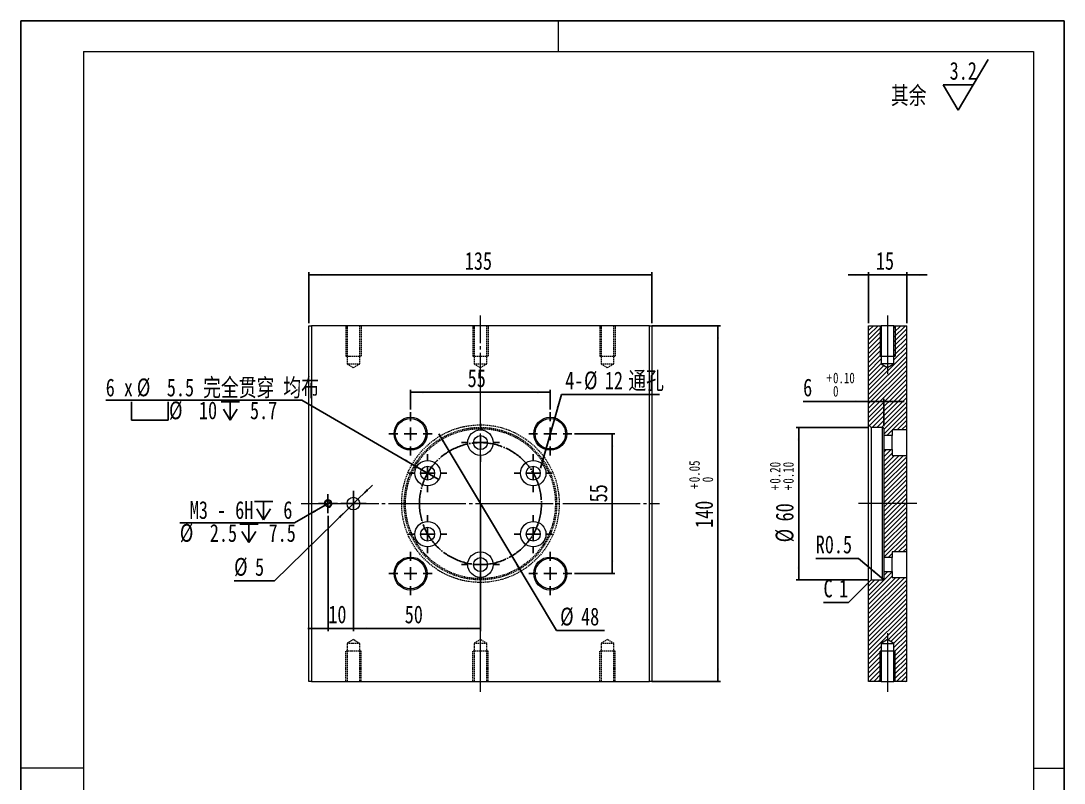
# Model space of a CAD drawing. Header units: millimetres. Extents: x 12 to 1039, y 8 to 1479.
# Drawn here: x 12 to 1039, y 729 to 1479 of the extents above; entities that cross this region are included whole.
import ezdxf

# ---------------------------------------------------------------- set-up
doc = ezdxf.new("R2010")
doc.units = ezdxf.units.MM
for name, pattern in [('SLD-中心线', [34.29, 30.48, -1.27, 1.27, -1.27]), ('SLD-实线', [0]), ('SLD-虚线', [1.905, 1.27, -0.635])]:
    doc.linetypes.add(name, pattern=pattern)
for name, color, linetype in [('SLD-0', 179, 'SLD-实线'), ('中心线层', 1, 'SLD-中心线'), ('图框', 7, 'SLD-实线'), ('标注层', 96, 'SLD-实线')]:
    doc.layers.add(name, color=color, linetype=linetype)
doc.layers.add('粗实线', color=7, linetype='SLD-实线', lineweight=15)
doc.styles.add('SLDTEXTSTYLE0', font='HYSWLONGFANGSONG.TTF', dxfattribs={"bigfont": 'bigfont'})
doc.styles.add('SLDTEXTSTYLE3', font='HYSWLONGFANGSONG.TTF')
doc.dimstyles.new('SLDDIMSTYLE0', dxfattribs={"dimtxt": 17.5, "dimasz": 13, "dimexe": 0, "dimexo": 0.0625, "dimgap": 4.375, "dimtad": 1, "dimdec": 3, "dimlfac": 2, "dimrnd": 1e-09, "dimzin": 12, "dimdsep": 46, "dimtxsty": 'SLDTEXTSTYLE3', "dimsah": 1, "dimcen": 0.09, "dimadec": 0, "dimazin": 3, "dimtfac": 1, "dimtdec": 3, "dimtofl": 0, "dimtmove": 0, "dimatfit": 3, "dimfxl": 0, "dimfrac": 2, "dimtolj": 1, "dimtzin": 12, "dimarcsym": 0})
doc.dimstyles.new('SLDDIMSTYLE1', dxfattribs={"dimtxt": 17.5, "dimasz": 13, "dimexe": 0, "dimexo": 0.0625, "dimgap": 4.375, "dimtad": 0, "dimtih": 1, "dimtoh": 1, "dimdec": 3, "dimlfac": 2, "dimrnd": 1e-09, "dimzin": 12, "dimdsep": 46, "dimtxsty": 'SLDTEXTSTYLE3', "dimsah": 1, "dimcen": 0, "dimadec": 0, "dimazin": 3, "dimtfac": 1, "dimtdec": 3, "dimtmove": 0, "dimatfit": 3, "dimfxl": 0, "dimfrac": 2, "dimtolj": 1, "dimtzin": 12, "dimarcsym": 0})
doc.dimstyles.new('SLDDIMSTYLE2', dxfattribs={"dimtxt": 17.5, "dimasz": 13, "dimexe": 0, "dimexo": 0.0625, "dimgap": 4.375, "dimtad": 1, "dimlfac": 2, "dimrnd": 1e-09, "dimzin": 12, "dimdsep": 46, "dimtxsty": 'SLDTEXTSTYLE3', "dimsah": 1, "dimcen": 0.09, "dimadec": 0, "dimazin": 3, "dimtol": 1, "dimtp": 0.25, "dimtfac": 1, "dimtofl": 0, "dimtmove": 0, "dimatfit": 3, "dimfxl": 0, "dimfrac": 2, "dimtolj": 1, "dimarcsym": 0})
doc.dimstyles.new('SLDDIMSTYLE3', dxfattribs={"dimtxt": 17.5, "dimasz": 13, "dimexe": 0, "dimexo": 0.0625, "dimgap": 4.375, "dimtad": 1, "dimdec": 3, "dimlfac": 2, "dimrnd": 1e-09, "dimzin": 12, "dimdsep": 46, "dimtxsty": 'SLDTEXTSTYLE3', "dimsah": 1, "dimcen": 0.09, "dimadec": 0, "dimazin": 3, "dimtfac": 1, "dimtdec": 3, "dimtmove": 0, "dimatfit": 0, "dimfxl": 0, "dimfrac": 2, "dimtolj": 1, "dimtzin": 12, "dimarcsym": 0})
doc.dimstyles.new('SLDDIMSTYLE4', dxfattribs={"dimtxt": 17.5, "dimasz": 13, "dimexe": 0, "dimexo": 0.0625, "dimgap": 4.375, "dimtad": 0, "dimtih": 1, "dimtoh": 1, "dimdec": 0, "dimlfac": 2, "dimrnd": 1e-09, "dimzin": 12, "dimdsep": 46, "dimtxsty": 'SLDTEXTSTYLE3', "dimblk1": 'NONE', "dimsah": 1, "dimcen": 0, "dimadec": 0, "dimazin": 3, "dimtfac": 1, "dimtdec": 3, "dimtmove": 0, "dimatfit": 3, "dimldrblk": 'NONE', "dimfxl": 0, "dimfrac": 2, "dimtolj": 1, "dimtzin": 12, "dimarcsym": 0})
doc.dimstyles.new('SLDDIMSTYLE5', dxfattribs={"dimtxt": 17.5, "dimasz": 13, "dimexe": 0, "dimexo": 0.0625, "dimgap": 4.375, "dimtad": 0, "dimtih": 1, "dimtoh": 1, "dimdec": 3, "dimlfac": 2, "dimrnd": 1e-09, "dimzin": 12, "dimdsep": 46, "dimtxsty": 'SLDTEXTSTYLE3', "dimsah": 1, "dimcen": 0, "dimadec": 0, "dimazin": 3, "dimtfac": 1, "dimtdec": 3, "dimtmove": 0, "dimatfit": 3, "dimfxl": 0, "dimfrac": 2, "dimtolj": 1, "dimtzin": 12, "dimarcsym": 0})
doc.dimstyles.new('SLDDIMSTYLE6', dxfattribs={"dimtxt": 17.5, "dimasz": 13, "dimexe": 0, "dimexo": 0.0625, "dimgap": 4.375, "dimtad": 1, "dimlfac": 2, "dimrnd": 1e-09, "dimzin": 12, "dimdsep": 46, "dimtxsty": 'SLDTEXTSTYLE3', "dimsah": 1, "dimcen": 0.09, "dimadec": 0, "dimazin": 3, "dimtol": 1, "dimtp": 0.5, "dimtfac": 1, "dimtmove": 0, "dimatfit": 0, "dimfxl": 0, "dimfrac": 2, "dimtolj": 1, "dimtzin": 0, "dimarcsym": 0})
doc.dimstyles.new('SLDDIMSTYLE7', dxfattribs={"dimtxt": 17.5, "dimasz": 13, "dimexe": 0, "dimexo": 0.0625, "dimgap": 4.375, "dimtad": 1, "dimlfac": 2, "dimrnd": 1e-09, "dimzin": 12, "dimdsep": 46, "dimtxsty": 'SLDTEXTSTYLE3', "dimsah": 1, "dimcen": 0.09, "dimadec": 0, "dimazin": 3, "dimtol": 1, "dimtp": 1, "dimtm": -0.5, "dimtfac": 1, "dimtofl": 0, "dimtmove": 0, "dimatfit": 3, "dimfxl": 0, "dimfrac": 2, "dimtolj": 1, "dimtzin": 0, "dimarcsym": 0})
doc.dimstyles.new('SLDDIMSTYLE8', dxfattribs={"dimtxt": 17.5, "dimasz": 13, "dimexe": 0, "dimexo": 0.0625, "dimgap": 4.375, "dimtad": 0, "dimtih": 1, "dimtoh": 1, "dimdec": 3, "dimlfac": 2, "dimrnd": 1e-09, "dimzin": 12, "dimdsep": 46, "dimtxsty": 'SLDTEXTSTYLE3', "dimsah": 1, "dimcen": 0, "dimadec": 0, "dimazin": 3, "dimtfac": 1, "dimtdec": 3, "dimtofl": 0, "dimtmove": 1, "dimatfit": 3, "dimfxl": 0, "dimfrac": 2, "dimtolj": 1, "dimtzin": 12, "dimarcsym": 0})

# ---------------------------------------------------------------- blocks, each defined once
blk = doc.blocks.new('SW_SFSYMBOL_0')
at = {"layer": 'SLD-0', "color": 0}
for p, q in [((8.3, -25), (37.8, 25)), ((8.3, -25), (-6.5, 0)), ((23, 0), (-6.5, 0))]:
    blk.add_line(p, q, dxfattribs=at)
at = {"layer": 'SLD-0', "color": 0, "insert": (0, 22.6), "char_height": 17.5, "attachment_point": 1, "style": 'SLDTEXTSTYLE3'}
blk.add_mtext('3.2', dxfattribs=at)
blk = doc.blocks.new('_D')
at = {"layer": '标注层'}
for p, q in [((339.7, 1001.7), (339.7, 878.9)), ((464.7, 1001.7), (464.7, 878.9)), ((339.7, 881.4), (464.7, 881.4))]:
    blk.add_line(p, q, dxfattribs=at)
for points in [[(339.7, 881.4), (352.7, 880.4), (352.7, 882.4)], [(464.7, 881.4), (451.7, 882.4), (451.7, 880.4)]]:
    blk.add_solid(points, dxfattribs=at)
at = {"layer": '标注层', "insert": (390.2, 904, 0.2), "char_height": 17.5, "attachment_point": 1, "style": 'SLDTEXTSTYLE3'}
blk.add_mtext('50', dxfattribs=at)
blk = doc.blocks.new('_D_1')
at = {"layer": '标注层'}
for p, q in [((433.9, 1055.7), (423.6, 1072.8)), ((433.9, 1055.7), (495.5, 952.7)), ((495.5, 952.7), (539.4, 879.3)), ((539.4, 879.3), (586.7, 879.3))]:
    blk.add_line(p, q, dxfattribs=at)
for points in [[(433.9, 1055.7), (428.1, 1067.3), (426.4, 1066.3)], [(495.5, 952.7), (501.3, 941), (503, 942)]]:
    blk.add_solid(points, dxfattribs=at)
at = {"layer": '标注层', "char_height": 17.5, "attachment_point": 1, "style": 'SLDTEXTSTYLE3'}
for s, insert in [('%%c', (543.1, 901.9, 0.2)), ('48', (563.7, 901.9, 0.2))]:
    blk.add_mtext(s, dxfattribs=dict(at, insert=insert))
blk = doc.blocks.new('_D_2')
at = {"layer": '标注层'}
for p, q in [((395.9, 1096.7), (395.9, 1116.2)), ((533.4, 1113.7), (395.9, 1113.7)), ((533.4, 1096.7), (533.4, 1116.2))]:
    blk.add_line(p, q, dxfattribs=at)
for points in [[(395.9, 1113.7), (408.9, 1112.7), (408.9, 1114.7)], [(533.4, 1113.7), (520.4, 1114.7), (520.4, 1112.7)]]:
    blk.add_solid(points, dxfattribs=at)
at = {"layer": '标注层', "insert": (452.1, 1136.3, 0.2), "char_height": 17.5, "attachment_point": 1, "style": 'SLDTEXTSTYLE3'}
blk.add_mtext('55', dxfattribs=at)
blk = doc.blocks.new('_D_3')
at = {"layer": '标注层'}
for p, q in [((557.2, 1072.9), (596.9, 1072.9)), ((594.4, 1072.9), (594.4, 935.4)), ((557.2, 935.4), (596.9, 935.4))]:
    blk.add_line(p, q, dxfattribs=at)
for points in [[(594.4, 1072.9), (593.4, 1059.9), (595.4, 1059.9)], [(594.4, 935.4), (595.4, 948.4), (593.4, 948.4)]]:
    blk.add_solid(points, dxfattribs=at)
at = {"layer": '标注层', "insert": (571.9, 1005.4, 0.3), "char_height": 17.5, "attachment_point": 1, "rotation": 90, "style": 'SLDTEXTSTYLE3'}
blk.add_mtext('55', dxfattribs=at)
blk = doc.blocks.new('_D_4')
at = {"layer": '标注层'}
for p, q in [((295.9, 1181.7), (295.9, 1231.7)), ((633.4, 1229.2), (295.9, 1229.2)), ((633.4, 1181.7), (633.4, 1231.7))]:
    blk.add_line(p, q, dxfattribs=at)
for points in [[(295.9, 1229.2), (308.9, 1228.2), (308.9, 1230.2)], [(633.4, 1229.2), (620.4, 1230.2), (620.4, 1228.2)]]:
    blk.add_solid(points, dxfattribs=at)
at = {"layer": '标注层', "insert": (449.3, 1251.7, 0.2), "char_height": 17.5, "attachment_point": 1, "style": 'SLDTEXTSTYLE3'}
blk.add_mtext('135', dxfattribs=at)
blk = doc.blocks.new('_D_5')
at = {"layer": '标注层'}
for p, q in [((633.4, 1179.2), (700.9, 1179.2)), ((698.4, 1179.2), (698.4, 829.2)), ((633.4, 829.2), (700.9, 829.2))]:
    blk.add_line(p, q, dxfattribs=at)
for points in [[(698.4, 1179.2), (697.4, 1166.2), (699.4, 1166.2)], [(698.4, 829.2), (699.4, 842.2), (697.4, 842.2)]]:
    blk.add_solid(points, dxfattribs=at)
at = {"layer": '标注层', "attachment_point": 1, "rotation": 90, "style": 'SLDTEXTSTYLE3'}
for s, insert, char_height in [('0.05', (670, 1025.2, 0.3), 10.5), ('0', (683.1, 1025.2, 0.3), 10.5), ('+', (670, 1018.7, 0.3), 10.5), ('140', (675.9, 980.3, 0.3), 17.5)]:
    blk.add_mtext(s, dxfattribs=dict(at, insert=insert, char_height=char_height))
blk = doc.blocks.new('_D_6')
at = {"layer": '标注层'}
for p, q in [((314.7, 992.3), (314.7, 878.9)), ((339.7, 989.2), (339.7, 878.9)), ((314.7, 881.4), (294.7, 881.4)), ((339.7, 881.4), (314.7, 881.4)), ((339.7, 881.4), (359.7, 881.4))]:
    blk.add_line(p, q, dxfattribs=at)
for points in [[(314.7, 881.4), (301.7, 882.4), (301.7, 880.4)], [(339.7, 881.4), (352.7, 880.4), (352.7, 882.4)]]:
    blk.add_solid(points, dxfattribs=at)
at = {"layer": '标注层', "insert": (315, 904, 0.2), "char_height": 17.5, "attachment_point": 1, "style": 'SLDTEXTSTYLE3'}
blk.add_mtext('10', dxfattribs=at)
blk = doc.blocks.new('SW_SYMBOL_HOLE_SPOT')
at = {"layer": '标注层', "color": 0}
for p, q in [((0, 4375), (0, 375)), ((8000, 375), (8000, 4375)), ((0, 375), (8000, 375))]:
    blk.add_line(p, q, dxfattribs=at)
blk = doc.blocks.new('SW_SYMBOL_HOLE_DEPTH')
at = {"layer": '标注层', "color": 0}
for p, q in [((0, 4375), (4000, 4375)), ((500, 2775), (2000, 375)), ((2000, 4375), (2000, 375)), ((3500, 2775), (2000, 375))]:
    blk.add_line(p, q, dxfattribs=at)
blk = doc.blocks.new('_D_7')
at = {"layer": '标注层'}
for p, q in [((288.8, 1105.8), (96, 1105.8)), ((401.9, 1040.4), (288.8, 1105.8)), ((423.6, 1027.9), (401.9, 1040.4))]:
    blk.add_line(p, q, dxfattribs=at)
blk.add_solid([(401.9, 1040.4), (391.2, 1047.8), (390.2, 1046.1)], dxfattribs=at)
at = {"layer": '标注层', "xscale": 0.004511737089201878, "yscale": 0.004511737089201878, "zscale": 0.004511737089201878}
for name, p in [('SW_SYMBOL_HOLE_SPOT', (121.4, 1084.7)), ('SW_SYMBOL_HOLE_DEPTH', (209.5, 1084.7))]:
    blk.add_blockref(name, p, dxfattribs=at)
at = {"layer": '标注层', "char_height": 17.5, "attachment_point": 1}
for s, insert, style in [(' 5.5 \\M+18AAE\\M+19153贯\\M+190FA \\M+18BCF\\M+1957A', (147.2, 1127.2, 0.2), 'SLDTEXTSTYLE0'), ('6 x ', (96, 1127.2, 0.2), 'SLDTEXTSTYLE3'), ('%%c', (126.6, 1127.3, 0.2), 'SLDTEXTSTYLE3'), ('%%c', (158.3, 1104.7, 0.2), 'SLDTEXTSTYLE3'), (' 10 ', (178.8, 1104.7, 0.2), 'SLDTEXTSTYLE3'), (' 5.7', (229, 1104.7, 0.2), 'SLDTEXTSTYLE3')]:
    blk.add_mtext(s, dxfattribs=dict(at, insert=insert, style=style))
blk = doc.blocks.new('_NONE')
blk = doc.blocks.new('_D_8')
at = {"layer": '标注层'}
for p, q in [((537.5, 1087.4), (544.3, 1111.6)), ((544.3, 1111.6), (640.8, 1111.6)), ((529.4, 1058.5), (537.5, 1087.4)), ((529.4, 1058.5), (523.9, 1039.2))]:
    blk.add_line(p, q, dxfattribs=at)
for points in [[(537.5, 1087.4), (542, 1099.6), (540.1, 1100.1)], [(529.4, 1058.5), (524.9, 1046.2), (526.8, 1045.7)]]:
    blk.add_solid(points, dxfattribs=at)
at = {"layer": '标注层', "char_height": 17.5, "attachment_point": 1}
for s, insert, style in [('4-', (548.1, 1134.1, 0.2), 'SLDTEXTSTYLE3'), ('%%c', (566.6, 1134.2, 0.2), 'SLDTEXTSTYLE3'), ('12', (587.1, 1134.1, 0.2), 'SLDTEXTSTYLE3'), ('\\M+192CA\\M+18D45', (610.2, 1134.1, 0.2), 'SLDTEXTSTYLE0')]:
    blk.add_mtext(s, dxfattribs=dict(at, insert=insert, style=style))
blk = doc.blocks.new('_D_9')
at = {"layer": '标注层'}
for p, q in [((344.2, 1008.5), (358.5, 1022.5)), ((344.2, 1008.5), (335.2, 999.8)), ((335.2, 999.8), (262, 928.2)), ((262, 928.2), (222.3, 928.2))]:
    blk.add_line(p, q, dxfattribs=at)
for points in [[(344.2, 1008.5), (354.2, 1016.9), (352.8, 1018.4)], [(335.2, 999.8), (325.2, 991.4), (326.6, 990)]]:
    blk.add_solid(points, dxfattribs=at)
at = {"layer": '标注层', "char_height": 17.5, "attachment_point": 1, "style": 'SLDTEXTSTYLE3'}
for s, insert in [('%%c', (222.3, 950.8, 0.2)), ('5', (242.9, 950.7, 0.2))]:
    blk.add_mtext(s, dxfattribs=dict(at, insert=insert))
blk = doc.blocks.new('_D_10')
at = {"layer": '标注层'}
for p, q in [((312, 1002.6), (281.7, 985.2)), ((317.4, 1005.7), (312, 1002.6)), ((281.7, 985.2), (168.9, 985.2))]:
    blk.add_line(p, q, dxfattribs=at)
blk.add_solid([(312, 1002.6), (300.2, 997), (301.2, 995.3)], dxfattribs=at)
at = {"layer": '标注层', "xscale": 0.004511737089201878, "yscale": 0.004511737089201878, "zscale": 0.004511737089201878}
for p in [(242.3, 986.7), (227.8, 964.1)]:
    blk.add_blockref('SW_SYMBOL_HOLE_DEPTH', p, dxfattribs=at)
at = {"layer": '标注层', "char_height": 17.5, "attachment_point": 1, "style": 'SLDTEXTSTYLE3'}
for s, insert in [(' M3 - 6H ', (169.8, 1006.7, 0.2)), (' 6', (261.8, 1006.7, 0.2)), ('%%c', (168.9, 984.2, 0.2)), (' 2.5 ', (189.5, 984.1, 0.2)), (' 7.5', (247.3, 984.1, 0.2))]:
    blk.add_mtext(s, dxfattribs=dict(at, insert=insert))
blk = doc.blocks.new('SW_CENTERMARKSYMBOL_0')
at = {"layer": 'SLD-0', "color": 0}
for p, q in [((0, 12.5), (0, 18.75)), ((-12.5, 0), (-18.75, 0)), ((0, 0), (-6.25, 0)), ((0, 0), (0, 6.25)), ((0, 0), (0, -6.25)), ((0, 0), (6.25, 0)), ((12.5, 0), (18.75, 0)), ((0, -12.5), (0, -18.75))]:
    blk.add_line(p, q, dxfattribs=at)
blk = doc.blocks.new('SW_CENTERMARKSYMBOL_1')
at = {"layer": 'SLD-0', "color": 0}
for p, q in [((0, 12.5), (0, 18.75)), ((-12.5, 0), (-18.75, 0)), ((0, 0), (-6.25, 0)), ((0, 0), (0, 6.25)), ((0, 0), (0, -6.25)), ((0, 0), (6.25, 0)), ((12.5, 0), (18.75, 0)), ((0, -12.5), (0, -18.75))]:
    blk.add_line(p, q, dxfattribs=at)
blk = doc.blocks.new('SW_CENTERMARKSYMBOL_2')
at = {"layer": 'SLD-0', "color": 0}
for p, q in [((0, 12.5), (0, 18.75)), ((-12.5, 0), (-18.75, 0)), ((0, 0), (-6.25, 0)), ((0, 0), (0, 6.25)), ((0, 0), (0, -6.25)), ((0, 0), (6.25, 0)), ((12.5, 0), (18.75, 0)), ((0, -12.5), (0, -18.75))]:
    blk.add_line(p, q, dxfattribs=at)
blk = doc.blocks.new('SW_CENTERMARKSYMBOL_3')
at = {"layer": 'SLD-0', "color": 0}
for p, q in [((0, 12.5), (0, 18.75)), ((-12.5, 0), (-18.75, 0)), ((0, 0), (-6.25, 0)), ((0, 0), (0, 6.25)), ((0, 0), (0, -6.25)), ((0, 0), (6.25, 0)), ((12.5, 0), (18.75, 0)), ((0, -12.5), (0, -18.75))]:
    blk.add_line(p, q, dxfattribs=at)
blk = doc.blocks.new('SW_CENTERMARKSYMBOL_4')
at = {"layer": 'SLD-0', "color": 0}
for p, q in [((0, 12.5), (0, 18.75)), ((-12.5, 0), (-18.75, 0)), ((0, 0), (-6.25, 0)), ((0, 0), (0, 6.25)), ((0, 0), (0, -6.25)), ((0, 0), (6.25, 0)), ((12.5, 0), (18.75, 0)), ((0, -12.5), (0, -18.75))]:
    blk.add_line(p, q, dxfattribs=at)
blk = doc.blocks.new('SW_CENTERMARKSYMBOL_5')
at = {"layer": 'SLD-0', "color": 0}
for p, q in [((0, 12.5), (0, 18.75)), ((-12.5, 0), (-18.75, 0)), ((0, 0), (-6.25, 0)), ((0, 0), (0, 6.25)), ((0, 0), (0, -6.25)), ((0, 0), (6.25, 0)), ((12.5, 0), (18.75, 0)), ((0, -12.5), (0, -18.75))]:
    blk.add_line(p, q, dxfattribs=at)
blk = doc.blocks.new('SW_CENTERMARKSYMBOL_6')
at = {"layer": 'SLD-0', "color": 0}
for p, q in [((0, 12.5), (0, 21.25)), ((-12.5, 0), (-21.25, 0)), ((0, 0), (-6.25, 0)), ((0, 0), (0, 6.25)), ((0, 0), (0, -6.25)), ((0, 0), (6.25, 0)), ((12.5, 0), (21.25, 0)), ((0, -12.5), (0, -21.25))]:
    blk.add_line(p, q, dxfattribs=at)
blk = doc.blocks.new('SW_CENTERMARKSYMBOL_7')
at = {"layer": 'SLD-0', "color": 0}
for p, q in [((0, 12.5), (0, 21.25)), ((-12.5, 0), (-21.25, 0)), ((0, 0), (-6.25, 0)), ((0, 0), (0, 6.25)), ((0, 0), (0, -6.25)), ((0, 0), (6.25, 0)), ((12.5, 0), (21.25, 0)), ((0, -12.5), (0, -21.25))]:
    blk.add_line(p, q, dxfattribs=at)
blk = doc.blocks.new('SW_CENTERMARKSYMBOL_8')
at = {"layer": 'SLD-0', "color": 0}
for p, q in [((0, 12.5), (0, 21.25)), ((-12.5, 0), (-21.25, 0)), ((0, 0), (-6.25, 0)), ((0, 0), (0, 6.25)), ((0, 0), (0, -6.25)), ((0, 0), (6.25, 0)), ((12.5, 0), (21.25, 0)), ((0, -12.5), (0, -21.25))]:
    blk.add_line(p, q, dxfattribs=at)
blk = doc.blocks.new('SW_CENTERMARKSYMBOL_9')
at = {"layer": 'SLD-0', "color": 0}
for p, q in [((0, 12.5), (0, 21.25)), ((-12.5, 0), (-21.25, 0)), ((0, 0), (-6.25, 0)), ((0, 0), (0, 6.25)), ((0, 0), (0, -6.25)), ((0, 0), (6.25, 0)), ((12.5, 0), (21.25, 0)), ((0, -12.5), (0, -21.25))]:
    blk.add_line(p, q, dxfattribs=at)
blk = doc.blocks.new('SW_CENTERMARKSYMBOL_10')
at = {"layer": 'SLD-0', "color": 0}
for p, q in [((0, 6.25), (0, 12.5)), ((-6.25, 0), (-12.5, 0)), ((0, 0), (-6.25, 0)), ((0, 0), (0, 6.25)), ((0, 0), (0, -6.25)), ((0, 0), (6.25, 0)), ((6.25, 0), (12.5, 0)), ((0, -6.25), (0, -12.5))]:
    blk.add_line(p, q, dxfattribs=at)
blk = doc.blocks.new('SW_CENTERMARKSYMBOL_11')
at = {"layer": 'SLD-0', "color": 0}
for p, q in [((-6.25, 0), (-9.375, 0)), ((0, 0), (-6.25, 0)), ((0, 6.25), (0, 9.375)), ((0, 0), (0, 6.25)), ((0, 0), (0, -6.25)), ((0, 0), (6.25, 0)), ((6.25, 0), (9.375, 0)), ((0, -6.25), (0, -9.375))]:
    blk.add_line(p, q, dxfattribs=at)
blk = doc.blocks.new('_D_11')
at = {"layer": '标注层'}
for p, q in [((846.6, 1229.2), (826.6, 1229.2)), ((846.6, 1181.7), (846.6, 1231.7)), ((846.6, 1229.2), (884.1, 1229.2)), ((884.1, 1181.7), (884.1, 1231.7)), ((884.1, 1229.2), (904.1, 1229.2))]:
    blk.add_line(p, q, dxfattribs=at)
for points in [[(846.6, 1229.2), (833.6, 1230.2), (833.6, 1228.2)], [(884.1, 1229.2), (897.1, 1228.2), (897.1, 1230.2)]]:
    blk.add_solid(points, dxfattribs=at)
at = {"layer": '标注层', "insert": (853.8, 1251.7, 0.2), "char_height": 17.5, "attachment_point": 1, "style": 'SLDTEXTSTYLE3'}
blk.add_mtext('15', dxfattribs=at)
blk = doc.blocks.new('_D_12')
at = {"layer": '标注层'}
for p, q in [((846.6, 1104.7), (782.2, 1104.7)), ((861.6, 1104.7), (846.6, 1104.7)), ((861.6, 1080.4), (861.6, 1107.2)), ((861.6, 1104.7), (881.6, 1104.7))]:
    blk.add_line(p, q, dxfattribs=at)
for points in [[(846.6, 1104.7), (833.6, 1105.7), (833.6, 1103.7)], [(861.6, 1104.7), (874.6, 1103.7), (874.6, 1105.7)]]:
    blk.add_solid(points, dxfattribs=at)
at = {"layer": '标注层', "attachment_point": 1, "style": 'SLDTEXTSTYLE3'}
for s, insert, char_height in [('+', (805.2, 1133.1, 0.2), 10.5), ('0.10', (811.6, 1133.1, 0.2), 10.5), ('6', (782.2, 1127.2, 0.2), 17.5), ('0', (811.6, 1120, 0.2), 10.5)]:
    blk.add_mtext(s, dxfattribs=dict(at, insert=insert, char_height=char_height))
blk = doc.blocks.new('_D_13')
at = {"layer": '标注层'}
for p, q in [((846.6, 1079.2), (775.3, 1079.2)), ((777.8, 1079.2), (777.8, 929.2)), ((846.6, 929.2), (775.3, 929.2))]:
    blk.add_line(p, q, dxfattribs=at)
for points in [[(777.8, 1079.2), (776.8, 1066.2), (778.8, 1066.2)], [(777.8, 929.2), (778.8, 942.2), (776.8, 942.2)]]:
    blk.add_solid(points, dxfattribs=at)
at = {"layer": '标注层', "attachment_point": 1, "rotation": 90, "style": 'SLDTEXTSTYLE3'}
for s, insert, char_height in [('0.20', (749.4, 1023.8, 0.3), 10.5), ('0.10', (762.4, 1023.8, 0.3), 10.5), ('+', (749.4, 1017.3, 0.3), 10.5), ('+', (762.4, 1017.3, 0.3), 10.5), ('60', (755.2, 986.7, 0.3), 17.5), ('%%c', (755.1, 966.1, 0.3), 17.5)]:
    blk.add_mtext(s, dxfattribs=dict(at, insert=insert, char_height=char_height))
blk = doc.blocks.new('_D_14')
at = {"layer": '标注层'}
for p, q in [((836.7, 950.2), (794.6, 950.2)), ((861.3, 929.6), (836.7, 950.2))]:
    blk.add_line(p, q, dxfattribs=at)
blk.add_solid([(861.3, 929.6), (852, 938.7), (850.7, 937.2)], dxfattribs=at)
at = {"layer": '标注层', "insert": (794.6, 972.8, 0.2), "char_height": 17.5, "attachment_point": 1, "style": 'SLDTEXTSTYLE3'}
blk.add_mtext('R0.5', dxfattribs=at)
blk = doc.blocks.new('SW_CHAMFER_DIMENSION_0')
at = {"layer": '标注层', "color": 0}
for p, q in [((44.3, 19.8), (24.5, 0)), ((24.5, 0), (0, 0))]:
    blk.add_line(p, q, dxfattribs=at)
at = {"layer": '标注层', "color": 0, "char_height": 17.5, "attachment_point": 1, "style": 'SLDTEXTSTYLE3'}
for s, insert in [('C', (0, 22.6, 0.2)), ('1', (15.3, 22.6, 0.2))]:
    blk.add_mtext(s, dxfattribs=dict(at, insert=insert))

msp = doc.modelspace()

# ---------------------------------------------------------------- hatches: boundary and pattern name
at = {"linetype": 'SLD-实线', "lineweight": 0}
h = msp.add_hatch(dxfattribs=at)
h.set_pattern_fill('ANSI31', style=0)
edge = h.paths.add_edge_path(flags=0)
edge.add_line((871.5838, 1141.67517), (865.3338, 1137.91979))
edge.add_line((865.3338, 1137.91979), (859.0838, 1141.67517))
edge.add_line((859.0838, 1141.67517), (859.0838, 1179.17517))
edge.add_line((859.0838, 1179.17517), (846.5838, 1179.17517))
edge.add_line((846.5838, 1179.17517), (846.5838, 1081.67517))
edge.add_line((846.5838, 1081.67517), (849.0838, 1079.17517))
edge.add_line((849.0838, 1079.17517), (860.3338, 1079.17517))
edge.add_arc((860.3338, 1077.92517), 1.25, 0, 90, ccw=False)
edge.add_line((861.5838, 1077.92517), (861.5838, 1071.05017))
edge.add_line((861.5838, 1071.05017), (869.8338, 1071.05017))
edge.add_line((869.8338, 1071.05017), (869.8338, 1076.67517))
edge.add_line((869.8338, 1076.67517), (884.0838, 1076.67517))
edge.add_line((884.0838, 1076.67517), (884.0838, 1179.17517))
edge.add_line((884.0838, 1179.17517), (871.5838, 1179.17517))
edge.add_line((871.5838, 1179.17517), (871.5838, 1141.67517))
h = msp.add_hatch(dxfattribs=at)
h.set_pattern_fill('ANSI31', style=0)
h.paths.add_polyline_path([(869.8338, 951.05017), (869.8338, 956.67517), (884.0838, 956.67517), (884.0838, 1051.67517), (869.8338, 1051.67517), (869.8338, 1057.30017), (861.5838, 1057.30017), (861.5838, 951.05017)], flags=0)
h = msp.add_hatch(dxfattribs=at)
h.set_pattern_fill('ANSI31', style=0)
edge = h.paths.add_edge_path(flags=0)
edge.add_line((884.0838, 829.17517), (884.0838, 931.67517))
edge.add_line((884.0838, 931.67517), (869.8338, 931.67517))
edge.add_line((869.8338, 931.67517), (869.8338, 937.30017))
edge.add_line((869.8338, 937.30017), (861.5838, 937.30017))
edge.add_line((861.5838, 937.30017), (861.5838, 930.42517))
edge.add_arc((860.3338, 930.42517), 1.25, 270, 360, ccw=False)
edge.add_line((860.3338, 929.17517), (849.0838, 929.17517))
edge.add_line((849.0838, 929.17517), (846.5838, 926.67517))
edge.add_line((846.5838, 926.67517), (846.5838, 829.17517))
edge.add_line((846.5838, 829.17517), (859.0838, 829.17517))
edge.add_line((859.0838, 829.17517), (859.0838, 866.67517))
edge.add_line((859.0838, 866.67517), (865.3338, 870.43055))
edge.add_line((865.3338, 870.43055), (871.5838, 866.67517))
edge.add_line((871.5838, 866.67517), (871.5838, 829.17517))
edge.add_line((871.5838, 829.17517), (884.0838, 829.17517))

# ---------------------------------------------------------------- linework, layer by layer
at = {"color": 7, "linetype": 'SLD-实线', "lineweight": 15}
for p, q in [((295.94233, 829.17517), (295.94233, 1179.17517)), ((295.94233, 1179.17517), (298.44233, 1179.17517)), ((298.44233, 1179.17517), (298.44233, 829.17517)), ((630.94234, 1179.17517), (298.44233, 1179.17517)), ((630.94234, 829.17517), (630.94234, 1179.17517)), ((630.94234, 1179.17517), (633.44234, 1179.17517)), ((633.44234, 1179.17517), (633.44234, 829.17517)), ((846.5838, 1081.67517), (846.5838, 1179.17517)), ((846.5838, 1179.17517), (859.0838, 1179.17517)), ((859.0838, 1179.17517), (859.0838, 1141.67517)), ((871.5838, 1179.17517), (859.0838, 1179.17517)), ((871.5838, 1141.67517), (871.5838, 1179.17517)), ((871.5838, 1179.17517), (884.0838, 1179.17517)), ((884.0838, 1076.67517), (884.0838, 1179.17517)), ((859.0838, 1141.67517), (865.3338, 1137.91979)), ((871.5838, 1141.67517), (859.0838, 1141.67517)), ((865.3338, 1137.91979), (871.5838, 1141.67517)), ((846.5838, 1081.67517), (849.0838, 1079.17517)), ((846.5838, 926.67517), (846.5838, 1081.67517)), ((860.3338, 1079.17517), (849.0838, 1079.17517)), ((849.0838, 1079.17517), (849.0838, 929.17517)), ((860.3338, 929.17517), (860.3338, 1079.17517)), ((861.5838, 1077.92517), (861.5838, 1071.05017)), ((869.8338, 1071.05017), (861.5838, 1071.05017)), ((861.5838, 1071.05017), (861.5838, 1057.30017)), ((884.0838, 1076.67517), (869.8338, 1076.67517)), ((869.8338, 1076.67517), (869.8338, 1071.05017)), ((869.8338, 1057.30017), (869.8338, 1071.05017)), ((884.0838, 1051.67517), (884.0838, 1076.67517)), ((861.5838, 1057.30017), (869.8338, 1057.30017)), ((861.5838, 1057.30017), (861.5838, 951.05017)), ((869.8338, 1057.30017), (869.8338, 1051.67517)), ((869.8338, 1051.67517), (884.0838, 1051.67517)), ((884.0838, 956.67517), (884.0838, 1051.67517)), ((884.0838, 956.67517), (869.8338, 956.67517)), ((869.8338, 956.67517), (869.8338, 951.05017)), ((884.0838, 931.67517), (884.0838, 956.67517)), ((861.5838, 951.05017), (861.5838, 937.30017)), ((869.8338, 951.05017), (861.5838, 951.05017)), ((869.8338, 937.30017), (869.8338, 951.05017)), ((861.5838, 937.30017), (861.5838, 930.42517)), ((861.5838, 937.30017), (869.8338, 937.30017)), ((869.8338, 937.30017), (869.8338, 931.67517)), ((849.0838, 929.17517), (846.5838, 926.67517)), ((846.5838, 829.17517), (846.5838, 926.67517)), ((849.0838, 929.17517), (860.3338, 929.17517)), ((869.8338, 931.67517), (884.0838, 931.67517)), ((884.0838, 829.17517), (884.0838, 931.67517)), ((865.3338, 870.43055), (859.0838, 866.67517)), ((859.0838, 866.67517), (859.0838, 829.17517)), ((859.0838, 866.67517), (871.5838, 866.67517)), ((871.5838, 866.67517), (865.3338, 870.43055)), ((871.5838, 829.17517), (871.5838, 866.67517)), ((298.44233, 829.17517), (295.94233, 829.17517)), ((298.44233, 829.17517), (630.94234, 829.17517)), ((633.44234, 829.17517), (630.94234, 829.17517)), ((859.0838, 829.17517), (846.5838, 829.17517)), ((859.0838, 829.17517), (871.5838, 829.17517)), ((884.0838, 829.17517), (871.5838, 829.17517))]:
    msp.add_line(p, q, dxfattribs=at)
at = {"color": 7, "linetype": 'SLD-虚线', "lineweight": 0}
for p, q in [((332.19233, 1179.17517), (332.19233, 1149.17517)), ((333.44234, 1179.17517), (333.44234, 1141.67517)), ((345.94234, 1141.67517), (345.94234, 1179.17517)), ((347.19233, 1179.17517), (347.19233, 1149.17517)), ((457.19233, 1179.17517), (457.19233, 1149.17517)), ((458.44233, 1179.17517), (458.44233, 1141.67517)), ((470.94233, 1141.67517), (470.94233, 1179.17517)), ((472.19233, 1179.17517), (472.19233, 1149.17517)), ((582.19233, 1179.17517), (582.19233, 1149.17517)), ((583.44233, 1179.17517), (583.44233, 1141.67517)), ((595.94233, 1141.67517), (595.94233, 1179.17517)), ((597.19233, 1179.17517), (597.19233, 1149.17517)), ((332.19233, 1149.17517), (347.19233, 1149.17517)), ((333.44234, 1141.67517), (345.94234, 1141.67517)), ((333.44234, 1141.67517), (339.69233, 1137.91978)), ((339.69233, 1137.91978), (345.94234, 1141.67517)), ((457.19233, 1149.17517), (472.19233, 1149.17517)), ((458.44233, 1141.67517), (470.94233, 1141.67517)), ((458.44233, 1141.67517), (464.69233, 1137.91978)), ((464.69233, 1137.91978), (470.94233, 1141.67517)), ((582.19233, 1149.17517), (597.19233, 1149.17517)), ((583.44233, 1141.67517), (595.94233, 1141.67517)), ((583.44233, 1141.67517), (589.69234, 1137.91978)), ((589.69234, 1137.91978), (595.94233, 1141.67517)), ((339.69233, 870.43055), (333.44234, 866.67517)), ((345.94234, 866.67517), (333.44234, 866.67517)), ((333.44234, 866.67517), (333.44234, 829.17517)), ((345.94234, 866.67517), (339.69233, 870.43055)), ((345.94234, 829.17517), (345.94234, 866.67517)), ((464.69233, 870.43055), (458.44233, 866.67517)), ((470.94233, 866.67517), (458.44233, 866.67517)), ((458.44233, 866.67517), (458.44233, 829.17517)), ((470.94233, 866.67517), (464.69233, 870.43055)), ((470.94233, 829.17517), (470.94233, 866.67517)), ((589.69234, 870.43055), (583.44233, 866.67517)), ((595.94233, 866.67517), (583.44233, 866.67517)), ((583.44233, 866.67517), (583.44233, 829.17517)), ((595.94233, 866.67517), (589.69234, 870.43055)), ((595.94233, 829.17517), (595.94233, 866.67517)), ((332.19233, 829.17517), (332.19233, 859.17517)), ((347.19233, 859.17517), (332.19233, 859.17517)), ((347.19233, 829.17517), (347.19233, 859.17517)), ((457.19233, 829.17517), (457.19233, 859.17517)), ((472.19233, 859.17517), (457.19233, 859.17517)), ((472.19233, 829.17517), (472.19233, 859.17517)), ((582.19233, 829.17517), (582.19233, 859.17517)), ((597.19233, 859.17517), (582.19233, 859.17517)), ((597.19233, 829.17517), (597.19233, 859.17517))]:
    msp.add_line(p, q, dxfattribs=at)
at = {"color": 7, "linetype": 'SLD-实线', "lineweight": 0}
for p, q in [((857.8338, 1179.17517), (857.8338, 1149.17517)), ((857.8338, 1179.17517), (857.8338, 1149.17517)), ((872.8338, 1179.17517), (872.8338, 1149.17517)), ((872.8338, 1179.17517), (872.8338, 1149.17517)), ((857.8338, 1149.17517), (872.8338, 1149.17517)), ((857.8338, 1149.17517), (872.8338, 1149.17517)), ((857.8338, 829.17517), (857.8338, 859.17517)), ((872.8338, 859.17517), (857.8338, 859.17517)), ((857.8338, 829.17517), (857.8338, 859.17517)), ((872.8338, 859.17517), (857.8338, 859.17517)), ((872.8338, 829.17517), (872.8338, 859.17517)), ((872.8338, 829.17517), (872.8338, 859.17517))]:
    msp.add_line(p, q, dxfattribs=at)
at = {"color": 7, "linetype": 'SLD-中心线', "lineweight": 0, "ltscale": 2.5}
msp.add_line((894.0838, 1004.17517), (836.5838, 1004.17517), dxfattribs=at)
at = {"color": 7, "linetype": 'SLD-实线', "lineweight": 15}
for centre, radius in [((395.94233, 1072.92517), 16.25), ((533.44233, 1072.92517), 16.25), ((395.94233, 1072.92517), 15), ((533.44233, 1072.92517), 15), ((464.69233, 1064.17517), 12.5), ((464.69233, 1064.17517), 6.875), ((412.73081, 1034.17517), 12.5), ((412.73081, 1034.17517), 6.875), ((516.65386, 1034.17517), 12.5), ((516.65386, 1034.17517), 6.875), ((314.69233, 1004.17517), 3.125), ((339.69233, 1004.17517), 6.25), ((412.73081, 974.17517), 12.5), ((516.65386, 974.17517), 12.5), ((412.73081, 974.17517), 6.875), ((516.65386, 974.17517), 6.875), ((464.69233, 944.17517), 12.5), ((395.94233, 935.42517), 16.25), ((395.94233, 935.42517), 15), ((464.69233, 944.17517), 6.875), ((533.44233, 935.42517), 16.25), ((533.44233, 935.42517), 15)]:
    msp.add_circle(centre, radius, dxfattribs=at)
at = {"color": 7, "linetype": 'SLD-虚线', "lineweight": 0}
for radius in [77.5, 75, 73.75]:
    msp.add_circle((464.69233, 1004.17517), radius, dxfattribs=at)
at = {"color": 7, "linetype": 'SLD-实线', "lineweight": 15}
for centre, start, end in [((860.3338, 1077.92517), 0, 90), ((860.3338, 930.42517), 270, 0)]:
    msp.add_arc(centre, 1.25, start, end, dxfattribs=at)
at = {"color": 7, "linetype": 'SLD-实线', "lineweight": 0}
msp.add_arc((314.69233, 1004.17517), 3.75, 255, 195, dxfattribs=at)
at = {"layer": 'SLD-0', "linetype": 'SLD-中心线', "lineweight": 0, "ltscale": 2.5}
for p, q in [((464.69233, 819.17517), (464.69233, 1189.17517)), ((865.3338, 1189.17517), (865.3338, 1131.67517)), ((288.44233, 1004.17517), (640.94233, 1004.17517)), ((865.3338, 876.67517), (865.3338, 819.17517))]:
    msp.add_line(p, q, dxfattribs=at)
at = {"layer": '中心线层', "linetype": 'SLD-中心线'}
msp.add_circle((464.69233, 1004.17517), 60, dxfattribs=at)
at = {"layer": '图框'}
for p, q in [((12.5, 1479), (1039, 1479)), ((12.5, 1479), (12.5, 7.5)), ((1039, 1479), (1039, 7.5))]:
    msp.add_line(p, q, dxfattribs=at)
at = {"layer": '粗实线'}
for p, q in [((541.5, 1449), (541.5, 1479)), ((74, 1449), (1009, 1449)), ((74, 1449), (74, 39)), ((1009, 1449), (1009, 39)), ((74, 744), (12.5, 744)), ((1009, 744), (1039, 744))]:
    msp.add_line(p, q, dxfattribs=at)

# ---------------------------------------------------------------- block references
at = {"layer": 'SLD-0'}
for name, p in [('SW_SFSYMBOL_0', (926.35097, 1416.02585)), ('SW_CENTERMARKSYMBOL_6', (395.94233, 1072.92517)), ('SW_CENTERMARKSYMBOL_7', (533.44233, 1072.92517)), ('SW_CENTERMARKSYMBOL_5', (464.69233, 1064.17517)), ('SW_CENTERMARKSYMBOL_4', (412.73081, 1034.17517)), ('SW_CENTERMARKSYMBOL_0', (516.65386, 1034.17517)), ('SW_CENTERMARKSYMBOL_10', (339.69233, 1004.17517)), ('SW_CENTERMARKSYMBOL_11', (314.69233, 1004.17517)), ('SW_CENTERMARKSYMBOL_3', (412.73081, 974.17517)), ('SW_CENTERMARKSYMBOL_1', (516.65386, 974.17517)), ('SW_CENTERMARKSYMBOL_8', (395.94233, 935.42517)), ('SW_CENTERMARKSYMBOL_2', (464.69233, 944.17517)), ('SW_CENTERMARKSYMBOL_9', (533.44233, 935.42517))]:
    msp.add_blockref(name, p, dxfattribs=at)
at = {"layer": '标注层'}
msp.add_blockref('SW_CHAMFER_DIMENSION_0', (802.2636, 906.90396), dxfattribs=at)

# ---------------------------------------------------------------- texts
at = {"layer": 'SLD-0', "insert": (868.57233, 1414.51058), "char_height": 17.5, "attachment_point": 1, "style": 'SLDTEXTSTYLE0'}
msp.add_mtext('\\M+191B4\\M+1975D', dxfattribs=at)

# ---------------------------------------------------------------- dimensions: what is measured, and where the dimension line sits
at = {"layer": '标注层'}
for base, p1, p2, dimstyle, picture, middle in [((295.94233, 1229.17517), (633.44233, 1179.17517), (295.94233, 1179.17517), 'SLDDIMSTYLE0', '_D_4', (464.69233, 1229.17517)), ((884.0838, 1229.17517), (846.5838, 1179.17517), (884.0838, 1179.17517), 'SLDDIMSTYLE3', '_D_11', (865.3338, 1229.17517)), ((846.5838, 1104.66499), (861.5838, 1077.92517), (846.5838, 1179.17517), 'SLDDIMSTYLE6', '_D_12', (806.12521, 1104.66499)), ((395.94233, 1113.70799), (533.44233, 1094.17517), (395.94233, 1094.17517), 'SLDDIMSTYLE0', '_D_2', (463.58374, 1113.70799)), ((464.69233, 881.44278), (339.69233, 1004.17517), (464.69233, 1004.17517), 'SLDDIMSTYLE0', '_D', (401.69095, 881.44278)), ((314.69233, 881.44278), (339.69233, 991.67517), (314.69233, 994.80017), 'SLDDIMSTYLE3', '_D_6', (326.46939, 881.44278))]:
    dim = msp.add_linear_dim(base=base, p1=p1, p2=p2, dimstyle=dimstyle, dxfattribs=at)
    dim.commit()
    dim.dimension.update_dxf_attribs({"geometry": picture, "text_midpoint": middle, "dimtype": 160})
for base, p1, p2, dimstyle, picture, middle in [((698.41099, 829.17517), (630.94233, 1179.17517), (630.94233, 829.17517), 'SLDDIMSTYLE2', '_D_5', (698.41099, 1011.95724)), ((594.4259, 935.42517), (554.69233, 1072.92517), (554.69233, 935.42517), 'SLDDIMSTYLE0', '_D_3', (594.4259, 1016.93539))]:
    dim = msp.add_linear_dim(base=base, p1=p1, p2=p2, angle=90, dimstyle=dimstyle, dxfattribs=at)
    dim.commit()
    dim.dimension.update_dxf_attribs({"geometry": picture, "text_midpoint": middle, "dimtype": 160})
for p1, p2, text, picture, middle in [((423.55414, 1027.92172), (401.90748, 1040.42861), '<> x %%c 5.5 完全贯穿 均布\\P{\\fGDT;v}%%c 10 {\\fGDT;x} 5.7\\P', '_D_7', (190.54783, 1104.68485)), ((317.40053, 1005.73443), (311.98414, 1002.6159), ' M3 - 6H {\\fGDT;x} 6\\P%%c 2.5 {\\fGDT;x} 7.5\\P', '_D_10', (223.4518, 984.1147))]:
    dim = msp.add_diameter_dim_2p(p1=p1, p2=p2, text=text, dimstyle='SLDDIMSTYLE4', override={"dimpost": '<>'}, dxfattribs=at)
    dim.commit()
    dim.dimension.update_dxf_attribs({"geometry": picture, "text_midpoint": middle, "dimtype": 163})
dim = msp.add_diameter_dim_2p(p1=(537.51498, 1087.3617), p2=(529.36969, 1058.48863), text='4-<>通孔', dimstyle='SLDDIMSTYLE5', dxfattribs=at)
dim.commit()
dim.dimension.update_dxf_attribs({"geometry": '_D_8', "text_midpoint": (594.4259, 1124.99445), "dimtype": 163})
dim = msp.add_linear_dim(base=(777.75259, 929.17517), p1=(849.0838, 1079.17517), p2=(849.0838, 929.17517), angle=90, text='%%c<>', dimstyle='SLDDIMSTYLE7', dxfattribs=at)
dim.commit()
dim.dimension.update_dxf_attribs({"geometry": '_D_13', "text_midpoint": (777.75259, 1004.17517), "dimtype": 160})
for p1, p2, picture, middle in [((495.49078, 952.68288), (433.89389, 1055.66746), '_D_1', (564.91328, 892.72924)), ((335.22462, 999.80458), (344.16005, 1008.54575), '_D_9', (240.28338, 941.58592))]:
    dim = msp.add_diameter_dim_2p(p1=p1, p2=p2, dimstyle='SLDDIMSTYLE1', dxfattribs=at)
    dim.commit()
    dim.dimension.update_dxf_attribs({"geometry": picture, "text_midpoint": middle, "dimtype": 163})
dim = msp.add_radius_dim(center=(860.3338, 930.42517), mpoint=(861.29191, 929.62234), dimstyle='SLDDIMSTYLE8', dxfattribs=at)
dim.commit()
dim.dimension.update_dxf_attribs({"geometry": '_D_14', "text_midpoint": (813.7989, 961.04514), "dimtype": 164})

doc.saveas('drawing.dxf')
